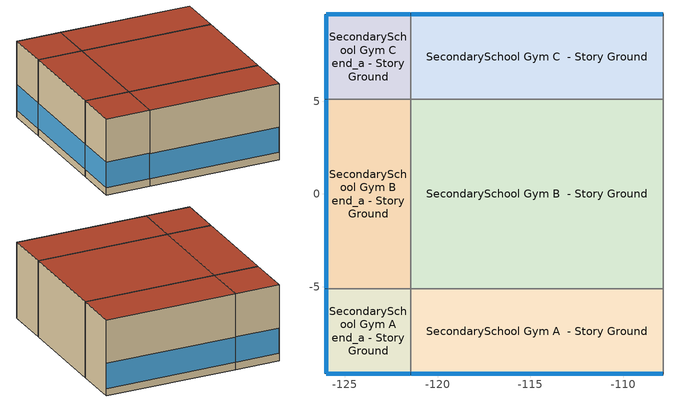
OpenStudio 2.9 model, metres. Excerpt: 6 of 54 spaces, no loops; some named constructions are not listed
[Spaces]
SecondarySchool Gym A end_a - Story Ground
 floor ground (ext-slab): -126.01,-9.68 -126.01,-5.1 -121.44,-5.1 -121.44,-9.68 z0
 wall outside (Typical Insulated Steel Framed Exterior Wall R-5.62): -126.01,-5.1 -126.01,-9.68 -121.44,-9.68 z0:7.92
 wall to SecondarySchool Gym B end_a - Story Ground: -121.44,-5.1 -126.01,-5.1 z0:7.92
 wall to SecondarySchool Gym A  - Story Ground: -121.44,-9.68 -121.44,-5.1 z0:7.92
 window (U 1.22 SHGC 0.54 Simple Glazing Window SHGC 0.54): -126.01,-5.13 -126.01,-9.65 / -125.98,-9.68 -121.46,-9.68 z0.76:3.41
 roof outside (Typical IEAD Roof R-11.63): -121.44,-9.68 -121.44,-5.1 -126.01,-5.1 -126.01,-9.68 z7.92
SecondarySchool Gym B end_a - Story Ground
 floor ground (ext-slab): -126.01,-5.1 -126.01,5.1 -121.44,5.1 -121.44,-5.1 z0
 wall outside (Typical Insulated Steel Framed Exterior Wall R-5.62): -126.01,5.1 -126.01,-5.1 z0:7.92
 wall to SecondarySchool Gym C end_a - Story Ground: -121.44,5.1 -126.01,5.1 z0:7.92
 wall to SecondarySchool Gym B  - Story Ground: -121.44,-5.1 -121.44,5.1 z0:7.92
 window (U 1.22 SHGC 0.54 Simple Glazing Window SHGC 0.54): -126.01,5.08 -126.01,-5.08 z0.76:3.39
 roof outside (Typical IEAD Roof R-11.63): -121.44,-5.1 -121.44,5.1 -126.01,5.1 -126.01,-5.1 z7.92
SecondarySchool Gym C end_a - Story Ground
 floor ground (ext-slab): -126.01,5.1 -126.01,9.68 -121.44,9.68 -121.44,5.1 z0
 wall outside (Typical Insulated Steel Framed Exterior Wall R-5.62): -121.44,9.68 -126.01,9.68 -126.01,5.1 z0:7.92
 wall to SecondarySchool Gym C  - Story Ground: -121.44,5.1 -121.44,9.68 z0:7.92
 window (U 1.22 SHGC 0.54 Simple Glazing Window SHGC 0.54): -126.01,9.65 -126.01,5.13 / -121.46,9.68 -125.98,9.68 z0.76:3.41
 roof outside (Typical IEAD Roof R-11.63): -121.44,5.1 -121.44,9.68 -126.01,9.68 -126.01,5.1 z7.92
SecondarySchool Gym A  - Story Ground
 floor ground (ext-slab): -121.44,-9.68 -121.44,-5.1 -107.85,-5.1 -107.85,-9.68 z0
 wall outside (Typical Insulated Steel Framed Exterior Wall R-5.62): -121.44,-9.68 -107.85,-9.68 z0:7.92
 wall to SecondarySchool Gym B  - Story Ground: -107.85,-5.1 -121.44,-5.1 z0:7.92
 wall to SecondarySchool Auditorium A  - Story Ground: -107.85,-9.68 -107.85,-5.1 z0:7.92
 window (U 1.22 SHGC 0.54 Simple Glazing Window SHGC 0.54): -121.41,-9.68 -107.87,-9.68 z0.76:3.39
 roof outside (Typical IEAD Roof R-11.63): -107.85,-9.68 -107.85,-5.1 -121.44,-5.1 -121.44,-9.68 z7.92
SecondarySchool Gym B  - Story Ground
 floor ground (ext-slab): -121.44,-5.1 -121.44,5.1 -107.85,5.1 -107.85,-5.1 z0
 wall to SecondarySchool Gym C  - Story Ground: -107.85,5.1 -121.44,5.1 z0:7.92
 wall to SecondarySchool Auditorium B  - Story Ground: -107.85,-5.1 -107.85,5.1 z0:7.92
 roof outside (Typical IEAD Roof R-11.63): -107.85,-5.1 -107.85,5.1 -121.44,5.1 -121.44,-5.1 z7.92
SecondarySchool Gym C  - Story Ground
 floor ground (ext-slab): -121.44,5.1 -121.44,9.68 -107.85,9.68 -107.85,5.1 z0
 wall outside (Typical Insulated Steel Framed Exterior Wall R-5.62): -107.85,9.68 -121.44,9.68 z0:7.92
 wall to SecondarySchool Auditorium C  - Story Ground: -107.85,5.1 -107.85,9.68 z0:7.92
 window (U 1.22 SHGC 0.54 Simple Glazing Window SHGC 0.54): -107.87,9.68 -121.41,9.68 z0.76:3.39
 roof outside (Typical IEAD Roof R-11.63): -107.85,5.1 -107.85,9.68 -121.44,9.68 -121.44,5.1 z7.92
[Schedule:Ruleset]
Name | Default Day Schedule | Summer Design Day Schedule | Winter Design Day Schedule
SecondarySchool Kitchen Equip | SecondarySchool Kitchen Equip Default | SecondarySchool Kitchen Equip Summer Design Day | SecondarySchool Kitchen Equip Winter Design Day
SecondarySchool Gym Occ | SecondarySchool Gym Occ Default | SecondarySchool Gym Occ Summer Design Day | SecondarySchool Gym Occ Winter Design Day
SecondarySchool Kitchen Gas | SecondarySchool Kitchen Gas Default | SecondarySchool Kitchen Gas Summer Design Day | SecondarySchool Kitchen Gas Winter Design Day
SecondarySchool Office Occ | SecondarySchool Office Occ Default | SecondarySchool Office Occ Summer Design Day | SecondarySchool Office Occ Winter Design Day
SecondarySchool HtgSetp BathCorrMechKitchen | SecondarySchool HtgSetp BathCorrMechKitchen Default | SecondarySchool HtgSetp BathCorrMechKitchen Summer Design Day | SecondarySchool HtgSetp BathCorrMechKitchen Winter Design Day
[Schedule:Day]
SecondarySchool Kitchen Equip Default; SecondarySchool Kitchen Equip Wkdy Day: Yes, 5, 45, 0.1, 6, 0, 0.10625, 6, 15, 0.1125, 6, 30, 0.11875, 6, 45, 0.125, 7, 0, 0.13125, 7, 15, 0.1375, 7, 30, 0.14375, 7, 45, 0.15, 8, 0, 0.166667, 8, 15, 0.183333, 8, 30, 0.2, 8, 45, 0.216667, 9, 0, 0.233333, 9, 15, 0.25, 9, 30, 0.233333, 9, 45, 0.216667, 10, 0, 0.2, 10, 15, 0.183333, 10, 30, 0.166667, 10, 45, 0.15, 11, 0, 0.14375, 11, 15, 0.1375, 11, 30, 0.13125, 11, 45, 0.125, 12, 0, 0.11875, 12, 15, 0.1125, 12, 30, 0.10625, 12, 45, 0.1, 24, 0, 0.1
SecondarySchool Kitchen Equip Summer Design Day: 8, 0, 0.1, 10, 0, 0.13, 13, 0, 0.2, 15, 0, 0.13, 24, 0, 0.1
SecondarySchool Kitchen Equip Wkdy|SmrDsn Day: Yes, 5, 45, 0.1, 6, 0, 0.10375, 6, 15, 0.1075, 6, 30, 0.11125, 6, 45, 0.115, 7, 0, 0.11875, 7, 15, 0.1225, 7, 30, 0.12625, 7, 45, 0.13, 8, 0, 0.141667, 8, 15, 0.153333, 8, 30, 0.165, 8, 45, 0.176667, 9, 0, 0.188333, 9, 15, 0.2, 9, 30, 0.188333, 9, 45, 0.176667, 10, 0, 0.165, 10, 15, 0.153333, 10, 30, 0.141667, 10, 45, 0.13, 11, 0, 0.12625, 11, 15, 0.1225, 11, 30, 0.11875, 11, 45, 0.115, 12, 0, 0.11125, 12, 15, 0.1075, 12, 30, 0.10375, 12, 45, 0.1, 24, 0, 0.1
SecondarySchool Kitchen Equip Wknd Day; SecondarySchool Kitchen Equip Wknd Day 1; SecondarySchool Kitchen Equip Wknd Day 2; autogen Schedule Rule 21 5_day_sch; autogen Schedule Rule 21 6_day_sch; autogen Schedule Rule 20 7_day_sch; autogen Schedule Rule 19 8_day_sch: Yes, 24, 0, 0.1
SecondarySchool Kitchen Equip Winter Design Day: 24, 0, 0.1
SecondarySchool Gym Occ Default; SecondarySchool Gym Occ Wkdy Day: Yes, 4, 45, 0, 5, 0, 0.021875, 5, 15, 0.04375, 5, 30, 0.065625, 5, 45, 0.0875, 6, 0, 0.109375, 6, 15, 0.13125, 6, 30, 0.153125, 6, 45, 0.175, 7, 0, 0.196875, 7, 15, 0.21875, 7, 30, 0.240625, 7, 45, 0.2625, 8, 0, 0.284375, 8, 15, 0.30625, 8, 30, 0.328125, 8, 45, 0.35, 10, 45, 0.35, 11, 0, 0.425, 11, 15, 0.5, 11, 30, 0.575, 11, 45, 0.65, 12, 0, 0.725, 12, 15, 0.8, 12, 30, 0.875, 12, 45, 0.95, 14, 15, 0.95, 14, 30, 0.870833, 14, 45, 0.791667, 15, 0, 0.7125, 15, 15, 0.633333, 15, 30, 0.554167, 15, 45, 0.475, 16, 0, 0.395833, 16, 15, 0.316667, 16, 30, 0.2375, 16, 45, 0.158333, 17, 0, 0.0791667, 17, 15, 0, 24, 0, 0
SecondarySchool Gym Occ Summer Design Day: 8, 0, 0, 21, 0, 0.35, 24, 0, 0
SecondarySchool Gym Occ Wkdy|SmrDsn Day: Yes, 6, 45, 0, 15, 45, 0.35, 24, 0, 0
SecondarySchool Gym Occ Wknd Day; SecondarySchool Gym Occ Wknd Day 1; SecondarySchool Gym Occ Wknd Day 2; SecondarySchool Office Occ Wknd Day; SecondarySchool Office Occ Wknd Day 1; SecondarySchool Office Occ Wknd Day 2; autogen Schedule Rule 26 5_day_sch; autogen Schedule Rule 26 6_day_sch; autogen Schedule Rule 25 7_day_sch; autogen Schedule Rule 24 8_day_sch; autogen Schedule Rule 41 5_day_sch; autogen Schedule Rule 41 6_day_sch; autogen Schedule Rule 40 7_day_sch; autogen Schedule Rule 39 8_day_sch: Yes, 24, 0, 0
SecondarySchool Gym Occ Winter Design Day; SecondarySchool Office Occ Winter Design Day: 24, 0, 0
SecondarySchool Kitchen Gas Default; SecondarySchool Kitchen Gas Wkdy Day: Yes, 5, 45, 0.02, 6, 0, 0.03625, 6, 15, 0.0525, 6, 30, 0.06875, 6, 45, 0.085, 7, 0, 0.10125, 7, 15, 0.1175, 7, 30, 0.13375, 7, 45, 0.15, 8, 0, 0.158333, 8, 15, 0.166667, 8, 30, 0.175, 8, 45, 0.183333, 9, 0, 0.191667, 9, 15, 0.2, 9, 30, 0.183333, 9, 45, 0.166667, 10, 0, 0.15, 10, 15, 0.133333, 10, 30, 0.116667, 10, 45, 0.1, 11, 0, 0.09, 11, 15, 0.08, 11, 30, 0.07, 11, 45, 0.06, 12, 0, 0.05, 12, 15, 0.04, 12, 30, 0.03, 12, 45, 0.02, 24, 0, 0.02
SecondarySchool Kitchen Gas Summer Design Day: 8, 0, 0.02, 10, 0, 0.1, 13, 0, 0.15, 15, 0, 0.1, 24, 0, 0.02
SecondarySchool Kitchen Gas Wkdy|SmrDsn Day: Yes, 5, 45, 0.02, 6, 0, 0.03, 6, 15, 0.04, 6, 30, 0.05, 6, 45, 0.06, 7, 0, 0.07, 7, 15, 0.08, 7, 30, 0.09, 7, 45, 0.1, 8, 0, 0.108333, 8, 15, 0.116667, 8, 30, 0.125, 8, 45, 0.133333, 9, 0, 0.141667, 9, 15, 0.15, 9, 30, 0.141667, 9, 45, 0.133333, 10, 0, 0.125, 10, 15, 0.116667, 10, 30, 0.108333, 10, 45, 0.1, 11, 0, 0.09, 11, 15, 0.08, 11, 30, 0.07, 11, 45, 0.06, 12, 0, 0.05, 12, 15, 0.04, 12, 30, 0.03, 12, 45, 0.02, 24, 0, 0.02
SecondarySchool Kitchen Gas Wknd Day; SecondarySchool Kitchen Gas Wknd Day 1; SecondarySchool Kitchen Gas Wknd Day 2; autogen Schedule Rule 31 5_day_sch; autogen Schedule Rule 31 6_day_sch; autogen Schedule Rule 30 7_day_sch; autogen Schedule Rule 29 8_day_sch: Yes, 24, 0, 0.02
SecondarySchool Kitchen Gas Winter Design Day: 24, 0, 0.02
SecondarySchool Office Occ Default; SecondarySchool Office Occ Wkdy Day: Yes, 4, 45, 0, 5, 0, 0.059375, 5, 15, 0.11875, 5, 30, 0.178125, 5, 45, 0.2375, 6, 0, 0.296875, 6, 15, 0.35625, 6, 30, 0.415625, 6, 45, 0.475, 7, 0, 0.534375, 7, 15, 0.59375, 7, 30, 0.653125, 7, 45, 0.7125, 8, 0, 0.771875, 8, 15, 0.83125, 8, 30, 0.890625, 8, 45, 0.95, 11, 45, 0.95, 12, 0, 0.85, 12, 15, 0.75, 12, 30, 0.65, 12, 45, 0.55, 13, 0, 0.45, 13, 15, 0.35, 13, 30, 0.25, 13, 45, 0.15, 14, 15, 0.15, 14, 30, 0.1375, 14, 45, 0.125, 15, 0, 0.1125, 15, 15, 0.1, 15, 30, 0.0875, 15, 45, 0.075, 16, 0, 0.0625, 16, 15, 0.05, 16, 30, 0.0375, 16, 45, 0.025, 17, 0, 0.0125, 17, 15, 0, 24, 0, 0
SecondarySchool Office Occ Summer Design Day: 8, 0, 0, 17, 0, 0.5, 24, 0, 0
SecondarySchool Office Occ Wkdy|SmrDsn Day: Yes, 6, 45, 0, 13, 45, 0.5, 24, 0, 0
SecondarySchool HtgSetp BathCorrMechKitchen Default; autogen SecondarySchool HtgSetp BathCorrMechKitchen 0_day_sch; autogen SecondarySchool HtgSetp BathCorrMechKitchen 1_day_sch: Yes, 24, 0, 16
SecondarySchool HtgSetp BathCorrMechKitchen Summer Design Day: 24, 0, 16
SecondarySchool HtgSetp BathCorrMechKitchen Winter Design Day: 6, 0, 16, 21, 0, 21, 24, 0, 16
[Schedule:Rule]
Schedule Rule 17: Schedule Ruleset=SecondarySchool Kitchen Equip; Rule Order=4; Day Schedule=SecondarySchool Kitchen Equip Wkdy Day; Apply Monday=Yes; Apply Tuesday=Yes; Apply Wednesday=Yes; Apply Thursday=Yes; Apply Friday=Yes; Date Specification Type=DateRange; Start Month=9; Start Day=1; End Month=12; End Day=31
Schedule Rule 18: Schedule Ruleset=SecondarySchool Kitchen Equip; Rule Order=3; Day Schedule=SecondarySchool Kitchen Equip Wkdy|SmrDsn Day; Apply Monday=Yes; Apply Tuesday=Yes; Apply Wednesday=Yes; Apply Thursday=Yes; Apply Friday=Yes; Date Specification Type=DateRange; Start Month=7; Start Day=1; End Month=9; End Day=1
Schedule Rule 19: Schedule Ruleset=SecondarySchool Kitchen Equip; Rule Order=2; Day Schedule=SecondarySchool Kitchen Equip Wknd Day; Date Specification Type=DateRange; Start Month=1; Start Day=1; End Month=6; End Day=30; Apply Sunday=Yes; Apply Saturday=Yes
Schedule Rule 20: Schedule Ruleset=SecondarySchool Kitchen Equip; Rule Order=1; Day Schedule=SecondarySchool Kitchen Equip Wknd Day 1; Date Specification Type=DateRange; Start Month=7; Start Day=1; End Month=9; End Day=1; Apply Sunday=Yes; Apply Saturday=Yes
Schedule Rule 21: Schedule Ruleset=SecondarySchool Kitchen Equip; Rule Order=0; Day Schedule=SecondarySchool Kitchen Equip Wknd Day 2; Date Specification Type=DateRange; Start Month=9; Start Day=1; End Month=12; End Day=31; Apply Sunday=Yes; Apply Saturday=Yes
Schedule Rule 22: Schedule Ruleset=SecondarySchool Gym Occ; Rule Order=4; Day Schedule=SecondarySchool Gym Occ Wkdy Day; Apply Monday=Yes; Apply Tuesday=Yes; Apply Wednesday=Yes; Apply Thursday=Yes; Apply Friday=Yes; Date Specification Type=DateRange; Start Month=9; Start Day=1; End Month=12; End Day=31
Schedule Rule 23: Schedule Ruleset=SecondarySchool Gym Occ; Rule Order=3; Day Schedule=SecondarySchool Gym Occ Wkdy|SmrDsn Day; Apply Monday=Yes; Apply Tuesday=Yes; Apply Wednesday=Yes; Apply Thursday=Yes; Apply Friday=Yes; Date Specification Type=DateRange; Start Month=7; Start Day=1; End Month=9; End Day=1
Schedule Rule 24: Schedule Ruleset=SecondarySchool Gym Occ; Rule Order=2; Day Schedule=SecondarySchool Gym Occ Wknd Day; Date Specification Type=DateRange; Start Month=1; Start Day=1; End Month=6; End Day=30; Apply Sunday=Yes; Apply Saturday=Yes
Schedule Rule 25: Schedule Ruleset=SecondarySchool Gym Occ; Rule Order=1; Day Schedule=SecondarySchool Gym Occ Wknd Day 1; Date Specification Type=DateRange; Start Month=7; Start Day=1; End Month=9; End Day=1; Apply Sunday=Yes; Apply Saturday=Yes
Schedule Rule 26: Schedule Ruleset=SecondarySchool Gym Occ; Rule Order=0; Day Schedule=SecondarySchool Gym Occ Wknd Day 2; Date Specification Type=DateRange; Start Month=9; Start Day=1; End Month=12; End Day=31; Apply Sunday=Yes; Apply Saturday=Yes
Schedule Rule 27: Schedule Ruleset=SecondarySchool Kitchen Gas; Rule Order=4; Day Schedule=SecondarySchool Kitchen Gas Wkdy Day; Apply Monday=Yes; Apply Tuesday=Yes; Apply Wednesday=Yes; Apply Thursday=Yes; Apply Friday=Yes; Date Specification Type=DateRange; Start Month=9; Start Day=1; End Month=12; End Day=31
Schedule Rule 28: Schedule Ruleset=SecondarySchool Kitchen Gas; Rule Order=3; Day Schedule=SecondarySchool Kitchen Gas Wkdy|SmrDsn Day; Apply Monday=Yes; Apply Tuesday=Yes; Apply Wednesday=Yes; Apply Thursday=Yes; Apply Friday=Yes; Date Specification Type=DateRange; Start Month=7; Start Day=1; End Month=9; End Day=1
Schedule Rule 29: Schedule Ruleset=SecondarySchool Kitchen Gas; Rule Order=2; Day Schedule=SecondarySchool Kitchen Gas Wknd Day; Date Specification Type=DateRange; Start Month=1; Start Day=1; End Month=6; End Day=30; Apply Sunday=Yes; Apply Saturday=Yes
Schedule Rule 30: Schedule Ruleset=SecondarySchool Kitchen Gas; Rule Order=1; Day Schedule=SecondarySchool Kitchen Gas Wknd Day 1; Date Specification Type=DateRange; Start Month=7; Start Day=1; End Month=9; End Day=1; Apply Sunday=Yes; Apply Saturday=Yes
Schedule Rule 31: Schedule Ruleset=SecondarySchool Kitchen Gas; Rule Order=0; Day Schedule=SecondarySchool Kitchen Gas Wknd Day 2; Date Specification Type=DateRange; Start Month=9; Start Day=1; End Month=12; End Day=31; Apply Sunday=Yes; Apply Saturday=Yes
Schedule Rule 37: Schedule Ruleset=SecondarySchool Office Occ; Rule Order=4; Day Schedule=SecondarySchool Office Occ Wkdy Day; Apply Monday=Yes; Apply Tuesday=Yes; Apply Wednesday=Yes; Apply Thursday=Yes; Apply Friday=Yes; Date Specification Type=DateRange; Start Month=9; Start Day=1; End Month=12; End Day=31
Schedule Rule 38: Schedule Ruleset=SecondarySchool Office Occ; Rule Order=3; Day Schedule=SecondarySchool Office Occ Wkdy|SmrDsn Day; Apply Monday=Yes; Apply Tuesday=Yes; Apply Wednesday=Yes; Apply Thursday=Yes; Apply Friday=Yes; Date Specification Type=DateRange; Start Month=7; Start Day=1; End Month=9; End Day=1
Schedule Rule 39: Schedule Ruleset=SecondarySchool Office Occ; Rule Order=2; Day Schedule=SecondarySchool Office Occ Wknd Day; Date Specification Type=DateRange; Start Month=1; Start Day=1; End Month=6; End Day=30; Apply Sunday=Yes; Apply Saturday=Yes
Schedule Rule 40: Schedule Ruleset=SecondarySchool Office Occ; Rule Order=1; Day Schedule=SecondarySchool Office Occ Wknd Day 1; Date Specification Type=DateRange; Start Month=7; Start Day=1; End Month=9; End Day=1; Apply Sunday=Yes; Apply Saturday=Yes
Schedule Rule 41: Schedule Ruleset=SecondarySchool Office Occ; Rule Order=0; Day Schedule=SecondarySchool Office Occ Wknd Day 2; Date Specification Type=DateRange; Start Month=9; Start Day=1; End Month=12; End Day=31; Apply Sunday=Yes; Apply Saturday=Yes
autogen Schedule Rule 26 5: Schedule Ruleset=SecondarySchool Gym Occ; Rule Order=5; Day Schedule=autogen Schedule Rule 26 5_day_sch; Apply Monday=Yes; Apply Tuesday=Yes; Apply Wednesday=Yes; Apply Thursday=Yes; Apply Friday=Yes; Date Specification Type=SpecificDates; Apply Sunday=Yes; Apply Saturday=Yes; Specific Month 1=12; Specific Day 1=31
autogen Schedule Rule 26 6: Schedule Ruleset=SecondarySchool Gym Occ; Rule Order=6; Day Schedule=autogen Schedule Rule 26 6_day_sch; Apply Monday=Yes; Apply Tuesday=Yes; Apply Wednesday=Yes; Apply Thursday=Yes; Apply Friday=Yes; Date Specification Type=SpecificDates; Apply Sunday=Yes; Apply Saturday=Yes; Specific Month 1=9; Specific Day 1=4; Specific Month 2=9; Specific Day 2=11; Specific Month 3=9; Specific Day 3=18; Specific Month 4=9; Specific Day 4=25; Specific Month 5=10; Specific Day 5=2; Specific Month 6=10; Specific Day 6=9; Specific Month 7=10; Specific Day 7=16; Specific Month 8=10; Specific Day 8=23; Specific Month 9=10; Specific Day 9=30; Specific Month 10=11; Specific Day 10=6; Specific Month 11=11; Specific Day 11=13; Specific Month 12=11; Specific Day 12=20; Specific Month 13=11; Specific Day 13=27; Specific Month 14=12; Specific Day 14=4; Specific Month 15=12; Specific Day 15=11; Specific Month 16=12; Specific Day 16=18; Specific Month 17=12; Specific Day 17=25
autogen Schedule Rule 25 7: Schedule Ruleset=SecondarySchool Gym Occ; Rule Order=7; Day Schedule=autogen Schedule Rule 25 7_day_sch; Apply Monday=Yes; Apply Tuesday=Yes; Apply Wednesday=Yes; Apply Thursday=Yes; Apply Friday=Yes; Date Specification Type=SpecificDates; Apply Sunday=Yes; Apply Saturday=Yes; Specific Month 1=7; Specific Day 1=3; Specific Month 2=7; Specific Day 2=10; Specific Month 3=7; Specific Day 3=17; Specific Month 4=7; Specific Day 4=24; Specific Month 5=7; Specific Day 5=31; Specific Month 6=8; Specific Day 6=7; Specific Month 7=8; Specific Day 7=14; Specific Month 8=8; Specific Day 8=21; Specific Month 9=8; Specific Day 9=28
autogen Schedule Rule 24 8: Schedule Ruleset=SecondarySchool Gym Occ; Rule Order=8; Day Schedule=autogen Schedule Rule 24 8_day_sch; Apply Monday=Yes; Apply Tuesday=Yes; Apply Wednesday=Yes; Apply Thursday=Yes; Apply Friday=Yes; Date Specification Type=SpecificDates; Apply Sunday=Yes; Apply Saturday=Yes; Specific Month 1=1; Specific Day 1=3; Specific Month 2=1; Specific Day 2=10; Specific Month 3=1; Specific Day 3=17; Specific Month 4=1; Specific Day 4=24; Specific Month 5=1; Specific Day 5=31; Specific Month 6=2; Specific Day 6=7; Specific Month 7=2; Specific Day 7=14; Specific Month 8=2; Specific Day 8=21; Specific Month 9=2; Specific Day 9=28; Specific Month 10=3; Specific Day 10=6; Specific Month 11=3; Specific Day 11=13; Specific Month 12=3; Specific Day 12=20; Specific Month 13=3; Specific Day 13=27; Specific Month 14=4; Specific Day 14=3; Specific Month 15=4; Specific Day 15=10; Specific Month 16=4; Specific Day 16=17; Specific Month 17=4; Specific Day 17=24; Specific Month 18=5; Specific Day 18=1; Specific Month 19=5; Specific Day 19=8; Specific Month 20=5; Specific Day 20=15; Specific Month 21=5; Specific Day 21=22; Specific Month 22=5; Specific Day 22=29; Specific Month 23=6; Specific Day 23=5; Specific Month 24=6; Specific Day 24=12; Specific Month 25=6; Specific Day 25=19; Specific Month 26=6; Specific Day 26=26
autogen SecondarySchool HtgSetp BathCorrMechKitchen 0: Schedule Ruleset=SecondarySchool HtgSetp BathCorrMechKitchen; Rule Order=0; Day Schedule=autogen SecondarySchool HtgSetp BathCorrMechKitchen 0_day_sch; Apply Monday=Yes; Apply Tuesday=Yes; Apply Wednesday=Yes; Apply Thursday=Yes; Apply Friday=Yes; Date Specification Type=SpecificDates; Apply Sunday=Yes; Apply Saturday=Yes; Specific Month 1=1; Specific Day 1=2; Specific Month 2=1; Specific Day 2=9; Specific Month 3=1; Specific Day 3=16; Specific Month 4=1; Specific Day 4=23; Specific Month 5=1; Specific Day 5=30; Specific Month 6=2; Specific Day 6=6; Specific Month 7=2; Specific Day 7=13; Specific Month 8=2; Specific Day 8=20; Specific Month 9=2; Specific Day 9=27; Specific Month 10=3; Specific Day 10=5; Specific Month 11=3; Specific Day 11=12; Specific Month 12=3; Specific Day 12=19; Specific Month 13=3; Specific Day 13=26; Specific Month 14=4; Specific Day 14=2; Specific Month 15=4; Specific Day 15=9; Specific Month 16=4; Specific Day 16=16; Specific Month 17=4; Specific Day 17=23; Specific Month 18=4; Specific Day 18=30; Specific Month 19=5; Specific Day 19=7; Specific Month 20=5; Specific Day 20=14; Specific Month 21=5; Specific Day 21=21; Specific Month 22=5; Specific Day 22=28; Specific Month 23=6; Specific Day 23=4; Specific Month 24=6; Specific Day 24=11; Specific Month 25=6; Specific Day 25=18; Specific Month 26=6; Specific Day 26=25; Specific Month 27=7; Specific Day 27=2; Specific Month 28=7; Specific Day 28=9; Specific Month 29=7; Specific Day 29=16; Specific Month 30=7; Specific Day 30=23; Specific Month 31=7; Specific Day 31=30; Specific Month 32=8; Specific Day 32=6; Specific Month 33=8; Specific Day 33=13; Specific Month 34=8; Specific Day 34=20; Specific Month 35=8; Specific Day 35=27; Specific Month 36=9; Specific Day 36=3; Specific Month 37=9; Specific Day 37=10; Specific Month 38=9; Specific Day 38=17; Specific Month 39=9; Specific Day 39=24; Specific Month 40=10; Specific Day 40=1; Specific Month 41=10; Specific Day 41=8; Specific Month 42=10; Specific Day 42=15; Specific Month 43=10; Specific Day 43=22; Specific Month 44=10; Specific Day 44=29; Specific Month 45=11; Specific Day 45=5; Specific Month 46=11; Specific Day 46=12; Specific Month 47=11; Specific Day 47=19; Specific Month 48=11; Specific Day 48=26; Specific Month 49=12; Specific Day 49=3; Specific Month 50=12; Specific Day 50=10; Specific Month 51=12; Specific Day 51=17; Specific Month 52=12; Specific Day 52=24
autogen SecondarySchool HtgSetp BathCorrMechKitchen 1: Schedule Ruleset=SecondarySchool HtgSetp BathCorrMechKitchen; Rule Order=1; Day Schedule=autogen SecondarySchool HtgSetp BathCorrMechKitchen 1_day_sch; Apply Monday=Yes; Apply Tuesday=Yes; Apply Wednesday=Yes; Apply Thursday=Yes; Apply Friday=Yes; Date Specification Type=SpecificDates; Apply Sunday=Yes; Apply Saturday=Yes; Specific Month 1=1; Specific Day 1=3; Specific Month 2=1; Specific Day 2=10; Specific Month 3=1; Specific Day 3=17; Specific Month 4=1; Specific Day 4=24; Specific Month 5=1; Specific Day 5=31; Specific Month 6=2; Specific Day 6=7; Specific Month 7=2; Specific Day 7=14; Specific Month 8=2; Specific Day 8=21; Specific Month 9=2; Specific Day 9=28; Specific Month 10=3; Specific Day 10=6; Specific Month 11=3; Specific Day 11=13; Specific Month 12=3; Specific Day 12=20; Specific Month 13=3; Specific Day 13=27; Specific Month 14=4; Specific Day 14=3; Specific Month 15=4; Specific Day 15=10; Specific Month 16=4; Specific Day 16=17; Specific Month 17=4; Specific Day 17=24; Specific Month 18=5; Specific Day 18=1; Specific Month 19=5; Specific Day 19=8; Specific Month 20=5; Specific Day 20=15; Specific Month 21=5; Specific Day 21=22; Specific Month 22=5; Specific Day 22=29; Specific Month 23=6; Specific Day 23=5; Specific Month 24=6; Specific Day 24=12; Specific Month 25=6; Specific Day 25=19; Specific Month 26=6; Specific Day 26=26; Specific Month 27=7; Specific Day 27=3; Specific Month 28=7; Specific Day 28=10; Specific Month 29=7; Specific Day 29=17; Specific Month 30=7; Specific Day 30=24; Specific Month 31=7; Specific Day 31=31; Specific Month 32=8; Specific Day 32=7; Specific Month 33=8; Specific Day 33=14; Specific Month 34=8; Specific Day 34=21; Specific Month 35=8; Specific Day 35=28; Specific Month 36=9; Specific Day 36=4; Specific Month 37=9; Specific Day 37=11; Specific Month 38=9; Specific Day 38=18; Specific Month 39=9; Specific Day 39=25; Specific Month 40=10; Specific Day 40=2; Specific Month 41=10; Specific Day 41=9; Specific Month 42=10; Specific Day 42=16; Specific Month 43=10; Specific Day 43=23; Specific Month 44=10; Specific Day 44=30; Specific Month 45=11; Specific Day 45=6; Specific Month 46=11; Specific Day 46=13; Specific Month 47=11; Specific Day 47=20; Specific Month 48=11; Specific Day 48=27; Specific Month 49=12; Specific Day 49=4; Specific Month 50=12; Specific Day 50=11; Specific Month 51=12; Specific Day 51=18; Specific Month 52=12; Specific Day 52=25
autogen Schedule Rule 21 5: Schedule Ruleset=SecondarySchool Kitchen Equip; Rule Order=5; Day Schedule=autogen Schedule Rule 21 5_day_sch; Apply Monday=Yes; Apply Tuesday=Yes; Apply Wednesday=Yes; Apply Thursday=Yes; Apply Friday=Yes; Date Specification Type=SpecificDates; Apply Sunday=Yes; Apply Saturday=Yes; Specific Month 1=12; Specific Day 1=31
autogen Schedule Rule 21 6: Schedule Ruleset=SecondarySchool Kitchen Equip; Rule Order=6; Day Schedule=autogen Schedule Rule 21 6_day_sch; Apply Monday=Yes; Apply Tuesday=Yes; Apply Wednesday=Yes; Apply Thursday=Yes; Apply Friday=Yes; Date Specification Type=SpecificDates; Apply Sunday=Yes; Apply Saturday=Yes; Specific Month 1=9; Specific Day 1=4; Specific Month 2=9; Specific Day 2=11; Specific Month 3=9; Specific Day 3=18; Specific Month 4=9; Specific Day 4=25; Specific Month 5=10; Specific Day 5=2; Specific Month 6=10; Specific Day 6=9; Specific Month 7=10; Specific Day 7=16; Specific Month 8=10; Specific Day 8=23; Specific Month 9=10; Specific Day 9=30; Specific Month 10=11; Specific Day 10=6; Specific Month 11=11; Specific Day 11=13; Specific Month 12=11; Specific Day 12=20; Specific Month 13=11; Specific Day 13=27; Specific Month 14=12; Specific Day 14=4; Specific Month 15=12; Specific Day 15=11; Specific Month 16=12; Specific Day 16=18; Specific Month 17=12; Specific Day 17=25
autogen Schedule Rule 20 7: Schedule Ruleset=SecondarySchool Kitchen Equip; Rule Order=7; Day Schedule=autogen Schedule Rule 20 7_day_sch; Apply Monday=Yes; Apply Tuesday=Yes; Apply Wednesday=Yes; Apply Thursday=Yes; Apply Friday=Yes; Date Specification Type=SpecificDates; Apply Sunday=Yes; Apply Saturday=Yes; Specific Month 1=7; Specific Day 1=3; Specific Month 2=7; Specific Day 2=10; Specific Month 3=7; Specific Day 3=17; Specific Month 4=7; Specific Day 4=24; Specific Month 5=7; Specific Day 5=31; Specific Month 6=8; Specific Day 6=7; Specific Month 7=8; Specific Day 7=14; Specific Month 8=8; Specific Day 8=21; Specific Month 9=8; Specific Day 9=28
autogen Schedule Rule 19 8: Schedule Ruleset=SecondarySchool Kitchen Equip; Rule Order=8; Day Schedule=autogen Schedule Rule 19 8_day_sch; Apply Monday=Yes; Apply Tuesday=Yes; Apply Wednesday=Yes; Apply Thursday=Yes; Apply Friday=Yes; Date Specification Type=SpecificDates; Apply Sunday=Yes; Apply Saturday=Yes; Specific Month 1=1; Specific Day 1=3; Specific Month 2=1; Specific Day 2=10; Specific Month 3=1; Specific Day 3=17; Specific Month 4=1; Specific Day 4=24; Specific Month 5=1; Specific Day 5=31; Specific Month 6=2; Specific Day 6=7; Specific Month 7=2; Specific Day 7=14; Specific Month 8=2; Specific Day 8=21; Specific Month 9=2; Specific Day 9=28; Specific Month 10=3; Specific Day 10=6; Specific Month 11=3; Specific Day 11=13; Specific Month 12=3; Specific Day 12=20; Specific Month 13=3; Specific Day 13=27; Specific Month 14=4; Specific Day 14=3; Specific Month 15=4; Specific Day 15=10; Specific Month 16=4; Specific Day 16=17; Specific Month 17=4; Specific Day 17=24; Specific Month 18=5; Specific Day 18=1; Specific Month 19=5; Specific Day 19=8; Specific Month 20=5; Specific Day 20=15; Specific Month 21=5; Specific Day 21=22; Specific Month 22=5; Specific Day 22=29; Specific Month 23=6; Specific Day 23=5; Specific Month 24=6; Specific Day 24=12; Specific Month 25=6; Specific Day 25=19; Specific Month 26=6; Specific Day 26=26
autogen Schedule Rule 31 5: Schedule Ruleset=SecondarySchool Kitchen Gas; Rule Order=5; Day Schedule=autogen Schedule Rule 31 5_day_sch; Apply Monday=Yes; Apply Tuesday=Yes; Apply Wednesday=Yes; Apply Thursday=Yes; Apply Friday=Yes; Date Specification Type=SpecificDates; Apply Sunday=Yes; Apply Saturday=Yes; Specific Month 1=12; Specific Day 1=31
autogen Schedule Rule 31 6: Schedule Ruleset=SecondarySchool Kitchen Gas; Rule Order=6; Day Schedule=autogen Schedule Rule 31 6_day_sch; Apply Monday=Yes; Apply Tuesday=Yes; Apply Wednesday=Yes; Apply Thursday=Yes; Apply Friday=Yes; Date Specification Type=SpecificDates; Apply Sunday=Yes; Apply Saturday=Yes; Specific Month 1=9; Specific Day 1=4; Specific Month 2=9; Specific Day 2=11; Specific Month 3=9; Specific Day 3=18; Specific Month 4=9; Specific Day 4=25; Specific Month 5=10; Specific Day 5=2; Specific Month 6=10; Specific Day 6=9; Specific Month 7=10; Specific Day 7=16; Specific Month 8=10; Specific Day 8=23; Specific Month 9=10; Specific Day 9=30; Specific Month 10=11; Specific Day 10=6; Specific Month 11=11; Specific Day 11=13; Specific Month 12=11; Specific Day 12=20; Specific Month 13=11; Specific Day 13=27; Specific Month 14=12; Specific Day 14=4; Specific Month 15=12; Specific Day 15=11; Specific Month 16=12; Specific Day 16=18; Specific Month 17=12; Specific Day 17=25
autogen Schedule Rule 30 7: Schedule Ruleset=SecondarySchool Kitchen Gas; Rule Order=7; Day Schedule=autogen Schedule Rule 30 7_day_sch; Apply Monday=Yes; Apply Tuesday=Yes; Apply Wednesday=Yes; Apply Thursday=Yes; Apply Friday=Yes; Date Specification Type=SpecificDates; Apply Sunday=Yes; Apply Saturday=Yes; Specific Month 1=7; Specific Day 1=3; Specific Month 2=7; Specific Day 2=10; Specific Month 3=7; Specific Day 3=17; Specific Month 4=7; Specific Day 4=24; Specific Month 5=7; Specific Day 5=31; Specific Month 6=8; Specific Day 6=7; Specific Month 7=8; Specific Day 7=14; Specific Month 8=8; Specific Day 8=21; Specific Month 9=8; Specific Day 9=28
autogen Schedule Rule 29 8: Schedule Ruleset=SecondarySchool Kitchen Gas; Rule Order=8; Day Schedule=autogen Schedule Rule 29 8_day_sch; Apply Monday=Yes; Apply Tuesday=Yes; Apply Wednesday=Yes; Apply Thursday=Yes; Apply Friday=Yes; Date Specification Type=SpecificDates; Apply Sunday=Yes; Apply Saturday=Yes; Specific Month 1=1; Specific Day 1=3; Specific Month 2=1; Specific Day 2=10; Specific Month 3=1; Specific Day 3=17; Specific Month 4=1; Specific Day 4=24; Specific Month 5=1; Specific Day 5=31; Specific Month 6=2; Specific Day 6=7; Specific Month 7=2; Specific Day 7=14; Specific Month 8=2; Specific Day 8=21; Specific Month 9=2; Specific Day 9=28; Specific Month 10=3; Specific Day 10=6; Specific Month 11=3; Specific Day 11=13; Specific Month 12=3; Specific Day 12=20; Specific Month 13=3; Specific Day 13=27; Specific Month 14=4; Specific Day 14=3; Specific Month 15=4; Specific Day 15=10; Specific Month 16=4; Specific Day 16=17; Specific Month 17=4; Specific Day 17=24; Specific Month 18=5; Specific Day 18=1; Specific Month 19=5; Specific Day 19=8; Specific Month 20=5; Specific Day 20=15; Specific Month 21=5; Specific Day 21=22; Specific Month 22=5; Specific Day 22=29; Specific Month 23=6; Specific Day 23=5; Specific Month 24=6; Specific Day 24=12; Specific Month 25=6; Specific Day 25=19; Specific Month 26=6; Specific Day 26=26
autogen Schedule Rule 41 5: Schedule Ruleset=SecondarySchool Office Occ; Rule Order=5; Day Schedule=autogen Schedule Rule 41 5_day_sch; Apply Monday=Yes; Apply Tuesday=Yes; Apply Wednesday=Yes; Apply Thursday=Yes; Apply Friday=Yes; Date Specification Type=SpecificDates; Apply Sunday=Yes; Apply Saturday=Yes; Specific Month 1=12; Specific Day 1=31
autogen Schedule Rule 41 6: Schedule Ruleset=SecondarySchool Office Occ; Rule Order=6; Day Schedule=autogen Schedule Rule 41 6_day_sch; Apply Monday=Yes; Apply Tuesday=Yes; Apply Wednesday=Yes; Apply Thursday=Yes; Apply Friday=Yes; Date Specification Type=SpecificDates; Apply Sunday=Yes; Apply Saturday=Yes; Specific Month 1=9; Specific Day 1=4; Specific Month 2=9; Specific Day 2=11; Specific Month 3=9; Specific Day 3=18; Specific Month 4=9; Specific Day 4=25; Specific Month 5=10; Specific Day 5=2; Specific Month 6=10; Specific Day 6=9; Specific Month 7=10; Specific Day 7=16; Specific Month 8=10; Specific Day 8=23; Specific Month 9=10; Specific Day 9=30; Specific Month 10=11; Specific Day 10=6; Specific Month 11=11; Specific Day 11=13; Specific Month 12=11; Specific Day 12=20; Specific Month 13=11; Specific Day 13=27; Specific Month 14=12; Specific Day 14=4; Specific Month 15=12; Specific Day 15=11; Specific Month 16=12; Specific Day 16=18; Specific Month 17=12; Specific Day 17=25
autogen Schedule Rule 40 7: Schedule Ruleset=SecondarySchool Office Occ; Rule Order=7; Day Schedule=autogen Schedule Rule 40 7_day_sch; Apply Monday=Yes; Apply Tuesday=Yes; Apply Wednesday=Yes; Apply Thursday=Yes; Apply Friday=Yes; Date Specification Type=SpecificDates; Apply Sunday=Yes; Apply Saturday=Yes; Specific Month 1=7; Specific Day 1=3; Specific Month 2=7; Specific Day 2=10; Specific Month 3=7; Specific Day 3=17; Specific Month 4=7; Specific Day 4=24; Specific Month 5=7; Specific Day 5=31; Specific Month 6=8; Specific Day 6=7; Specific Month 7=8; Specific Day 7=14; Specific Month 8=8; Specific Day 8=21; Specific Month 9=8; Specific Day 9=28
autogen Schedule Rule 39 8: Schedule Ruleset=SecondarySchool Office Occ; Rule Order=8; Day Schedule=autogen Schedule Rule 39 8_day_sch; Apply Monday=Yes; Apply Tuesday=Yes; Apply Wednesday=Yes; Apply Thursday=Yes; Apply Friday=Yes; Date Specification Type=SpecificDates; Apply Sunday=Yes; Apply Saturday=Yes; Specific Month 1=1; Specific Day 1=3; Specific Month 2=1; Specific Day 2=10; Specific Month 3=1; Specific Day 3=17; Specific Month 4=1; Specific Day 4=24; Specific Month 5=1; Specific Day 5=31; Specific Month 6=2; Specific Day 6=7; Specific Month 7=2; Specific Day 7=14; Specific Month 8=2; Specific Day 8=21; Specific Month 9=2; Specific Day 9=28; Specific Month 10=3; Specific Day 10=6; Specific Month 11=3; Specific Day 11=13; Specific Month 12=3; Specific Day 12=20; Specific Month 13=3; Specific Day 13=27; Specific Month 14=4; Specific Day 14=3; Specific Month 15=4; Specific Day 15=10; Specific Month 16=4; Specific Day 16=17; Specific Month 17=4; Specific Day 17=24; Specific Month 18=5; Specific Day 18=1; Specific Month 19=5; Specific Day 19=8; Specific Month 20=5; Specific Day 20=15; Specific Month 21=5; Specific Day 21=22; Specific Month 22=5; Specific Day 22=29; Specific Month 23=6; Specific Day 23=5; Specific Month 24=6; Specific Day 24=12; Specific Month 25=6; Specific Day 25=19; Specific Month 26=6; Specific Day 26=26
